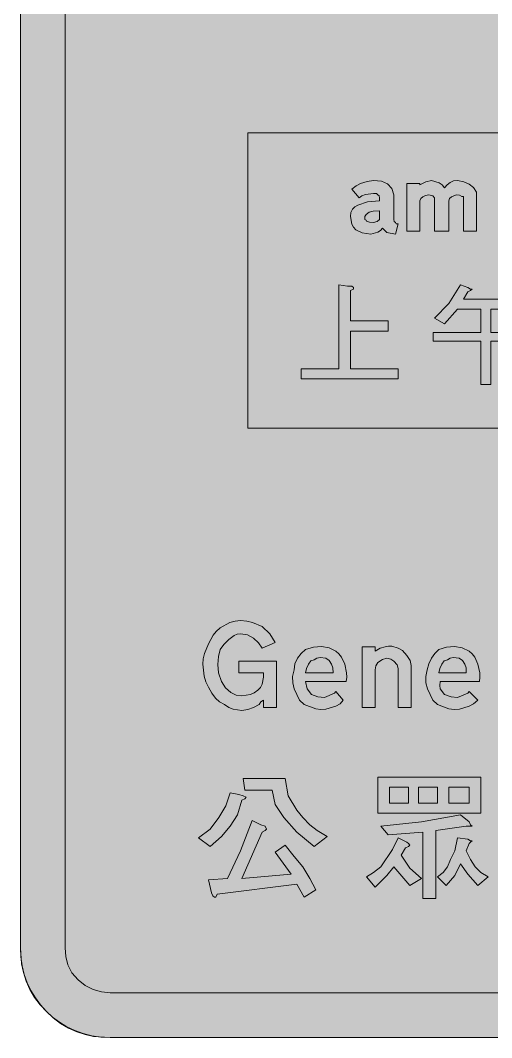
# Model space of a CAD drawing. Header units: metres. Extents: x 145 to 424, y 6 to 266.
# Drawn here: x 145.1 to 203.7, y 6.1 to 132.6 of the extents above; entities that cross this region are included whole.
import ezdxf

# ---------------------------------------------------------------- set-up
doc = ezdxf.new("R2010")
doc.units = ezdxf.units.M
for name, color, linetype, true_color in [('FILL_BLACK_000000', 7, 'Continuous', 0x000000), ('FILL_BLUE_0000FF', 7, 'Continuous', 0x0000ff), ('FILL_WHITE_FFFFFF', 7, 'Continuous', 0xffffff), ('STROKE_BLUE_0000FF', 7, 'Continuous', 0x0000ff)]:
    doc.layers.add(name, color=color, linetype=linetype, true_color=true_color)

msp = doc.modelspace()

# ---------------------------------------------------------------- hatches: boundary and pattern name
at = {"layer": 'FILL_BLACK_000000', "true_color": 0x000000}
h = msp.add_hatch(color=7, dxfattribs=at)
h.dxf.hatch_style = 1
h.paths.add_polyline_path([(189.7, 110.77), (189.54, 110.88), (189.34, 111.04), (189, 111.06), (187.97, 110.92), (187.53, 110.76), (187.2, 110.52), (186.3, 111.6), (186.84, 112.03), (187.38, 112.32), (188.19, 112.57), (189, 112.68), (189.98, 112.58), (190.73, 112.25), (191.25, 111.69), (191.52, 110.88), (191.52, 107.82), (191.54, 107.57), (191.7, 107.46), (191.81, 107.3), (192.06, 107.28), (191.7, 106.02), (190.62, 106.2), (190.08, 106.74), (189.86, 106.48), (189.5, 106.24), (188.64, 106.02), (187.56, 106.15), (186.77, 106.56), (186.49, 106.86), (186.29, 107.23), (186.12, 108.18), (186.18, 108.68), (186.37, 109.1), (186.65, 109.42), (187.02, 109.62), (188.24, 110.02), (189.72, 110.16), (189.72, 110.52), (189.7, 110.77)])
h.paths.add_polyline_path([(188.08, 107.73), (188.1, 107.64), (188.48, 107.48), (189, 107.46), (189.43, 107.57), (189.72, 107.82), (189.72, 108.9), (188.96, 108.88), (188.46, 108.72), (188.06, 108.45), (187.92, 108.18), (187.92, 107.82), (188.08, 107.73)], flags=16)
h = msp.add_hatch(color=7, dxfattribs=at)
h.dxf.hatch_style = 1
h.paths.add_polyline_path([(198.68, 110.66), (198.45, 110.42), (198.36, 110.16), (198.36, 106.38), (196.56, 106.38), (196.56, 110.52), (196.34, 110.77), (195.84, 110.88), (195.44, 110.82), (195.1, 110.66), (194.85, 110.42), (194.76, 110.16), (194.76, 106.38), (193.14, 106.38), (193.14, 112.32), (194.76, 112.32), (194.76, 112.14), (195.48, 112.5), (196.2, 112.68), (197.15, 112.37), (197.52, 112.12), (197.82, 111.78), (198.12, 112.15), (198.5, 112.43), (198.93, 112.62), (199.44, 112.68), (200.21, 112.51), (200.88, 112.23), (201.41, 111.82), (201.78, 111.24), (201.78, 111.06), (201.78, 110.88), (201.78, 110.7), (201.78, 106.38), (200.16, 106.38), (200.16, 110.34), (200.16, 110.7), (199.98, 110.7), (199.69, 110.86), (199.26, 110.88), (198.68, 110.66)])
h = msp.add_hatch(color=7, dxfattribs=at)
h.dxf.hatch_style = 1
h.paths.add_polyline_path([(186.3, 99.54), (186.48, 99.36), (186.48, 99.18), (186.12, 99), (186.12, 95.22), (190.8, 95.22), (190.8, 93.96), (186.12, 93.96), (186.12, 89.28), (192.06, 89.28), (192.06, 88.02), (180, 88.02), (180, 89.28), (184.68, 89.28), (184.68, 99.72), (185.76, 99.54), (186.3, 99.54)])
h = msp.add_hatch(color=7, dxfattribs=at)
h.dxf.hatch_style = 1
h.paths.add_polyline_path([(198.36, 97.38), (199.8, 99.72), (200.7, 99.36), (201.06, 99.18), (201.24, 99.18), (201.06, 99), (200.7, 98.82), (200.16, 97.92), (207.72, 97.92), (207.72, 96.66), (203.58, 96.66), (203.58, 93.78), (208.62, 93.78), (208.62, 92.7), (203.58, 92.7), (203.58, 87.3), (202.32, 87.3), (202.32, 92.7), (196.38, 92.7), (196.38, 93.78), (202.32, 93.78), (202.32, 96.66), (199.44, 96.66), (197.82, 94.86), (196.56, 95.58), (198.36, 97.38)])
at = {"layer": 'FILL_BLUE_0000FF', "true_color": 0x0000ff}
h = msp.add_hatch(color=7, dxfattribs=at)
h.dxf.hatch_style = 1
h.paths.add_polyline_path([(418.76, 16.21), (418.46, 15.17), (417.95, 14.19), (417.24, 13.32), (416.37, 12.61), (415.4, 12.11), (414.35, 11.8), (413.28, 11.7), (156.24, 11.7), (155.17, 11.8), (154.13, 12.11), (153.15, 12.61), (152.28, 13.32), (151.5, 14.19), (151, 15.17), (150.74, 16.21), (150.66, 17.28), (150.66, 254.34), (150.74, 255.41), (151, 256.46), (151.5, 257.43), (152.28, 258.3), (153.15, 259.08), (154.13, 259.58), (155.17, 259.84), (156.24, 259.92), (413.28, 259.92), (414.35, 259.84), (415.4, 259.58), (416.37, 259.08), (417.24, 258.3), (417.95, 257.43), (418.46, 256.46), (418.76, 255.41), (418.86, 254.34), (418.86, 17.28), (418.76, 16.21)])
at = {"layer": 'FILL_WHITE_FFFFFF', "true_color": 0xffffff}
h = msp.add_hatch(color=7, dxfattribs=at)
h.dxf.hatch_style = 1
h.paths.add_polyline_path([(156.24, 6.12), (154.17, 6.28), (153.15, 6.5), (152.1, 6.84), (151.05, 7.31), (150.08, 7.9), (149.16, 8.59), (148.32, 9.36), (147.55, 10.2), (146.86, 11.11), (146.27, 12.09), (145.8, 13.14), (145.46, 14.22), (145.24, 15.28), (145.08, 17.28), (145.08, 254.34), (145.24, 256.48), (145.46, 257.5), (145.8, 258.48), (146.27, 259.53), (146.86, 260.5), (147.55, 261.42), (148.32, 262.26), (149.16, 263.03), (150.08, 263.72), (151.05, 264.31), (152.1, 264.78), (154.17, 265.43), (155.19, 265.62), (156.24, 265.68), (413.28, 265.68), (414.26, 265.62), (415.28, 265.43), (417.42, 264.78), (418.47, 264.31), (419.45, 263.72), (420.36, 263.03), (421.2, 262.26), (421.97, 261.42), (422.66, 260.5), (423.25, 259.53), (423.72, 258.48), (424.06, 257.5), (424.28, 256.48), (424.44, 254.34), (424.44, 17.28), (424.39, 16.2), (424.24, 15.13), (423.98, 14.08), (423.63, 13.05), (423.17, 12.06), (422.62, 11.1), (421.96, 10.2), (421.2, 9.36), (420.37, 8.6), (419.48, 7.94), (418.55, 7.39), (417.58, 6.93), (416.56, 6.58), (415.5, 6.32), (414.41, 6.17), (413.28, 6.12), (156.24, 6.12)])
h = msp.add_hatch(color=7, dxfattribs=at)
h.dxf.hatch_style = 1
h.paths.add_polyline_path([(279.9, 118.62), (279.9, 81.9), (173.34, 81.9), (173.34, 118.62), (279.9, 118.62)])
h = msp.add_hatch(color=7, dxfattribs=at)
h.dxf.hatch_style = 1
h.paths.add_polyline_path([(174.67, 55.2), (174.06, 55.78), (173.32, 56.19), (172.44, 56.34), (172.04, 56.28), (171.65, 56.12), (171, 55.62), (170.39, 54.99), (169.92, 54.36), (169.7, 53.49), (169.61, 52.52), (169.72, 51.47), (170.1, 50.4), (170.6, 49.59), (171.23, 49.03), (171.92, 48.7), (172.62, 48.6), (173.68, 48.76), (174.16, 48.98), (174.6, 49.32), (174.94, 49.65), (175.16, 50.06), (175.32, 50.94), (175.32, 51.48), (172.26, 51.48), (172.26, 52.92), (176.94, 52.92), (176.94, 47.16), (175.32, 47.16), (175.32, 48.06), (174.96, 47.88), (174.78, 47.52), (174.06, 47.16), (173.34, 46.91), (172.62, 46.8), (171.54, 46.96), (171, 47.18), (170.46, 47.52), (169.85, 47.86), (169.34, 48.33), (168.89, 48.94), (168.48, 49.68), (168.14, 50.36), (167.92, 51.05), (167.76, 52.56), (167.82, 53.23), (167.99, 53.89), (168.48, 55.08), (169.07, 56.14), (169.44, 56.62), (169.92, 57.06), (171.11, 57.71), (171.77, 57.9), (172.44, 57.96), (173.22, 57.9), (173.93, 57.74), (175.14, 57.24), (176.09, 56.32), (176.76, 55.26), (175.14, 54.54), (174.67, 55.2)])
h = msp.add_hatch(color=7, dxfattribs=at)
h.dxf.hatch_style = 1
h.paths.add_polyline_path([(179.78, 48.08), (179.46, 48.78), (179.13, 49.49), (178.94, 50.24), (178.93, 51.03), (179.1, 51.84), (179.22, 52.61), (179.55, 53.3), (180.01, 53.89), (180.54, 54.36), (181.51, 54.66), (182.5, 54.74), (183.45, 54.59), (184.32, 54.18), (184.69, 53.85), (185, 53.44), (185.4, 52.56), (185.63, 51.48), (185.65, 50.94), (185.58, 50.4), (180.54, 50.4), (180.72, 49.5), (181.26, 48.78), (182.07, 48.47), (182.88, 48.42), (184.14, 48.96), (184.32, 49.14), (185.22, 48.06), (184.84, 47.63), (184.32, 47.34), (183.06, 46.96), (182.45, 46.91), (181.8, 46.98), (180.36, 47.52), (179.78, 48.08)])
h.paths.add_polyline_path([(183.94, 52.09), (183.78, 52.56), (183.49, 52.99), (183.06, 53.28), (182.34, 53.39), (181.95, 53.31), (181.62, 53.1), (181.19, 52.97), (180.9, 52.56), (180.65, 52.02), (180.54, 51.48), (183.96, 51.48), (183.94, 52.09)], flags=16)
h = msp.add_hatch(color=7, dxfattribs=at)
h.dxf.hatch_style = 1
h.paths.add_polyline_path([(190.08, 53.15), (189.54, 52.74), (189.29, 52.36), (189.18, 51.84), (189.18, 47.16), (187.56, 47.16), (187.56, 54.72), (189.18, 54.72), (189.18, 54.18), (189.81, 54.52), (190.44, 54.72), (190.85, 54.79), (191.25, 54.77), (192.06, 54.54), (192.6, 54.23), (193.14, 53.64), (193.55, 53.01), (193.68, 52.38), (193.68, 47.16), (192.06, 47.16), (192.06, 52.02), (191.93, 52.47), (191.52, 52.92), (191.14, 53.17), (190.62, 53.28), (190.08, 53.15)])
h = msp.add_hatch(color=7, dxfattribs=at)
h.dxf.hatch_style = 1
h.paths.add_polyline_path([(196.34, 48.08), (196.02, 48.78), (195.69, 49.49), (195.5, 50.24), (195.49, 51.03), (195.66, 51.84), (195.86, 52.61), (196.18, 53.3), (196.6, 53.89), (197.1, 54.36), (198.07, 54.66), (199.06, 54.74), (200.01, 54.59), (200.88, 54.18), (201.25, 53.85), (201.56, 53.44), (201.96, 52.56), (202.19, 51.48), (202.21, 50.94), (202.14, 50.4), (197.28, 50.4), (197.21, 49.88), (197.28, 49.5), (197.82, 48.78), (198.63, 48.47), (199.44, 48.42), (200.7, 48.96), (200.88, 49.14), (201.96, 48.06), (201.42, 47.63), (200.88, 47.34), (199.69, 46.96), (199.03, 46.91), (198.36, 46.98), (196.92, 47.52), (196.34, 48.08)])
h.paths.add_polyline_path([(200.5, 52.09), (200.34, 52.56), (200.05, 52.99), (199.62, 53.28), (198.9, 53.39), (198.51, 53.31), (198.18, 53.1), (197.75, 52.97), (197.46, 52.56), (197.21, 52.02), (197.1, 51.48), (200.52, 51.48), (200.5, 52.09)], flags=16)
h = msp.add_hatch(color=7, dxfattribs=at)
h.dxf.hatch_style = 1
h.paths.add_polyline_path([(178.02, 38.34), (178.38, 36.18), (179.46, 34.38), (180.18, 33.48), (181.08, 32.58), (181.98, 31.86), (183.24, 31.14), (181.62, 29.88), (179.46, 31.68), (177.84, 33.48), (176.76, 35.1), (176.4, 36.9), (172.98, 36.9), (172.8, 38.34), (178.02, 38.34)])
h = msp.add_hatch(color=7, dxfattribs=at)
h.dxf.hatch_style = 1
h.paths.add_polyline_path([(189.54, 38.52), (202.32, 38.52), (202.32, 34.02), (189.54, 34.02), (189.54, 38.52)])
h.paths.add_polyline_path([(190.98, 35.28), (193.32, 35.28), (193.32, 37.26), (190.98, 37.26), (190.98, 35.28)], flags=16)
h.paths.add_polyline_path([(194.58, 37.26), (194.58, 35.28), (196.92, 35.28), (196.92, 37.26), (194.58, 37.26)], flags=16)
h.paths.add_polyline_path([(200.88, 37.26), (198.36, 37.26), (198.36, 35.28), (200.88, 35.28), (200.88, 37.26)], flags=16)
h = msp.add_hatch(color=7, dxfattribs=at)
h.dxf.hatch_style = 1
h.paths.add_polyline_path([(172.8, 36.18), (173.16, 36), (172.98, 35.82), (172.62, 35.64), (172.08, 33.84), (171.18, 32.4), (170.1, 31.14), (168.66, 29.88), (167.22, 30.96), (168.66, 32.04), (169.74, 33.48), (170.64, 34.92), (171.18, 36.54), (172.26, 36.36), (172.8, 36.18)])
h = msp.add_hatch(color=7, dxfattribs=at)
h.dxf.hatch_style = 1
h.paths.add_polyline_path([(175.5, 32.4), (175.68, 32.04), (175.5, 31.86), (175.14, 31.68), (172.62, 25.92), (178.74, 26.46), (176.76, 29.16), (178.02, 30.06), (179.1, 28.62), (180.18, 27.36), (181.08, 25.92), (181.8, 24.48), (180.36, 23.58), (179.46, 25.2), (169.56, 23.94), (169.38, 23.58), (169.2, 23.58), (169.02, 23.76), (168.84, 24.12), (168.48, 25.74), (170.82, 25.92), (172.44, 29.34), (173.88, 33.12), (174.96, 32.58), (175.5, 32.4)])
h = msp.add_hatch(color=7, dxfattribs=at)
h.dxf.hatch_style = 1
h.paths.add_polyline_path([(194.94, 32.94), (199.8, 33.84), (200.88, 32.94), (201.06, 32.58), (201.24, 32.4), (200.52, 32.4), (196.74, 31.86), (196.74, 23.4), (195.12, 23.4), (195.12, 31.68), (190.8, 31.32), (189.9, 32.4), (194.94, 32.94)])
h = msp.add_hatch(color=7, dxfattribs=at)
h.dxf.hatch_style = 1
h.paths.add_polyline_path([(193.14, 30.42), (193.32, 30.24), (193.5, 30.06), (193.32, 29.88), (192.96, 29.7), (192.42, 28.8), (193.5, 27.18), (194.94, 25.92), (193.5, 25.02), (191.52, 27.36), (190.62, 26.28), (189.18, 24.84), (188.1, 26.1), (189, 26.64), (189.9, 27.36), (191.34, 29.52), (192.06, 30.96), (193.14, 30.42)])
h = msp.add_hatch(color=7, dxfattribs=at)
h.dxf.hatch_style = 1
h.paths.add_polyline_path([(200.7, 30.78), (201.06, 30.6), (201.24, 30.6), (201.06, 30.42), (200.88, 30.24), (200.52, 29.34), (201.06, 28.26), (201.6, 27.36), (202.32, 26.64), (203.22, 26.1), (201.96, 25.02), (200.7, 26.46), (199.8, 27.72), (199.08, 26.28), (198, 25.02), (196.92, 26.1), (197.64, 26.64), (198.18, 27.36), (198.54, 28.26), (199.08, 29.34), (199.44, 30.96), (200.7, 30.78)])

# ---------------------------------------------------------------- linework, layer by layer
at = {"layer": 'FILL_BLACK_000000', "lineweight": 0, "true_color": 0x000000}
for points in [[(189.7, 110.77), (189.54, 110.88), (189.34, 111.04), (189, 111.06), (187.97, 110.92), (187.53, 110.76), (187.2, 110.52), (186.3, 111.6), (186.84, 112.03), (187.38, 112.32), (188.19, 112.57), (189, 112.68), (189.98, 112.58), (190.73, 112.25), (191.25, 111.69), (191.52, 110.88), (191.52, 107.82), (191.54, 107.57), (191.7, 107.46), (191.81, 107.3), (192.06, 107.28), (191.7, 106.02), (190.62, 106.2), (190.08, 106.74), (189.86, 106.48), (189.5, 106.24), (188.64, 106.02), (187.56, 106.15), (186.77, 106.56), (186.49, 106.86), (186.29, 107.23), (186.12, 108.18), (186.18, 108.68), (186.37, 109.1), (186.65, 109.42), (187.02, 109.62), (188.24, 110.02), (189.72, 110.16), (189.72, 110.52)], [(198.68, 110.66), (198.45, 110.42), (198.36, 110.16), (198.36, 106.38), (196.56, 106.38), (196.56, 110.52), (196.34, 110.77), (195.84, 110.88), (195.44, 110.82), (195.1, 110.66), (194.85, 110.42), (194.76, 110.16), (194.76, 106.38), (193.14, 106.38), (193.14, 112.32), (194.76, 112.32), (194.76, 112.14), (195.48, 112.5), (196.2, 112.68), (197.15, 112.37), (197.52, 112.12), (197.82, 111.78), (198.12, 112.15), (198.5, 112.43), (198.93, 112.62), (199.44, 112.68), (200.21, 112.51), (200.88, 112.23), (201.41, 111.82), (201.78, 111.24), (201.78, 111.06), (201.78, 110.88), (201.78, 110.7), (201.78, 106.38), (200.16, 106.38), (200.16, 110.34), (200.16, 110.7), (199.98, 110.7), (199.69, 110.86), (199.26, 110.88)], [(188.08, 107.73), (188.1, 107.64), (188.48, 107.48), (189, 107.46), (189.43, 107.57), (189.72, 107.82), (189.72, 108.9), (188.96, 108.88), (188.46, 108.72), (188.06, 108.45), (187.92, 108.18), (187.92, 107.82)], [(186.3, 99.54), (186.48, 99.36), (186.48, 99.18), (186.12, 99), (186.12, 95.22), (190.8, 95.22), (190.8, 93.96), (186.12, 93.96), (186.12, 89.28), (192.06, 89.28), (192.06, 88.02), (180, 88.02), (180, 89.28), (184.68, 89.28), (184.68, 99.72), (185.76, 99.54)]]:
    msp.add_lwpolyline(points, close=True, dxfattribs=at)
for points in [[(208.62, 92.7), (203.58, 92.7), (203.58, 87.3), (202.32, 87.3), (202.32, 92.7), (196.38, 92.7), (196.38, 93.78), (202.32, 93.78), (202.32, 96.66), (199.44, 96.66), (197.82, 94.86), (196.56, 95.58), (198.36, 97.38), (199.8, 99.72), (200.7, 99.36), (201.06, 99.18), (201.24, 99.18), (201.06, 99), (200.7, 98.82), (200.16, 97.92), (207.72, 97.92)], [(207.72, 96.66), (203.58, 96.66), (203.58, 93.78), (208.62, 93.78)]]:
    msp.add_lwpolyline(points, dxfattribs=at)
at = {"layer": 'FILL_BLUE_0000FF', "lineweight": 0, "true_color": 0x0000ff}
msp.add_lwpolyline([(413.28, 11.7), (156.24, 11.7), (155.17, 11.8), (154.13, 12.11), (153.15, 12.61), (152.28, 13.32), (151.5, 14.19), (151, 15.17), (150.74, 16.21), (150.66, 17.28), (150.66, 254.34), (150.74, 255.41), (151, 256.46), (151.5, 257.43), (152.28, 258.3), (153.15, 259.08), (154.13, 259.58), (155.17, 259.84), (156.24, 259.92), (413.28, 259.92)], dxfattribs=at)
at = {"layer": 'FILL_WHITE_FFFFFF', "lineweight": 0, "true_color": 0xffffff}
msp.add_lwpolyline([(413.28, 6.12), (156.24, 6.12), (154.17, 6.28), (153.15, 6.5), (152.1, 6.84), (151.05, 7.31), (150.08, 7.9), (149.16, 8.59), (148.32, 9.36), (147.55, 10.2), (146.86, 11.11), (146.27, 12.09), (145.8, 13.14), (145.46, 14.22), (145.24, 15.28), (145.08, 17.28), (145.08, 254.34)], dxfattribs=at)
at = {"layer": 'FILL_WHITE_FFFFFF', "lineweight": 0, "true_color": 0x0000ff}
msp.add_lwpolyline([(279.9, 118.62), (279.9, 81.9), (173.34, 81.9), (173.34, 118.62)], close=True, dxfattribs=at)
at = {"layer": 'FILL_WHITE_FFFFFF', "lineweight": 0, "true_color": 0xffffff}
for points in [[(174.67, 55.2), (174.06, 55.78), (173.32, 56.19), (172.44, 56.34), (172.04, 56.28), (171.65, 56.12), (171, 55.62), (170.39, 54.99), (169.92, 54.36), (169.7, 53.49), (169.61, 52.52), (169.72, 51.47), (170.1, 50.4), (170.6, 49.59), (171.23, 49.03), (171.92, 48.7), (172.62, 48.6), (173.68, 48.76), (174.16, 48.98), (174.6, 49.32), (174.94, 49.65), (175.16, 50.06), (175.32, 50.94), (175.32, 51.48), (172.26, 51.48), (172.26, 52.92), (176.94, 52.92), (176.94, 47.16), (175.32, 47.16), (175.32, 48.06), (174.96, 47.88), (174.78, 47.52), (174.06, 47.16), (173.34, 46.91), (172.62, 46.8), (171.54, 46.96), (171, 47.18), (170.46, 47.52), (169.85, 47.86), (169.34, 48.33), (168.89, 48.94), (168.48, 49.68), (168.14, 50.36), (167.92, 51.05), (167.76, 52.56), (167.82, 53.23), (167.99, 53.89), (168.48, 55.08), (169.07, 56.14), (169.44, 56.62), (169.92, 57.06), (171.11, 57.71), (171.77, 57.9), (172.44, 57.96), (173.22, 57.9), (173.93, 57.74), (175.14, 57.24), (176.09, 56.32), (176.76, 55.26), (175.14, 54.54)], [(179.78, 48.08), (179.46, 48.78), (179.13, 49.49), (178.94, 50.24), (178.93, 51.03), (179.1, 51.84), (179.22, 52.61), (179.55, 53.3), (180.01, 53.89), (180.54, 54.36), (181.51, 54.66), (182.5, 54.74), (183.45, 54.59), (184.32, 54.18), (184.69, 53.85), (185, 53.44), (185.4, 52.56), (185.63, 51.48), (185.65, 50.94), (185.58, 50.4), (180.54, 50.4), (180.72, 49.5), (181.26, 48.78), (182.07, 48.47), (182.88, 48.42), (184.14, 48.96), (184.32, 49.14), (185.22, 48.06), (184.84, 47.63), (184.32, 47.34), (183.06, 46.96), (182.45, 46.91), (181.8, 46.98), (180.36, 47.52)], [(190.08, 53.15), (189.54, 52.74), (189.29, 52.36), (189.18, 51.84), (189.18, 47.16), (187.56, 47.16), (187.56, 54.72), (189.18, 54.72), (189.18, 54.18), (189.81, 54.52), (190.44, 54.72), (190.85, 54.79), (191.25, 54.77), (192.06, 54.54), (192.6, 54.23), (193.14, 53.64), (193.55, 53.01), (193.68, 52.38), (193.68, 47.16), (192.06, 47.16), (192.06, 52.02), (191.93, 52.47), (191.52, 52.92), (191.14, 53.17), (190.62, 53.28)], [(196.34, 48.08), (196.02, 48.78), (195.69, 49.49), (195.5, 50.24), (195.49, 51.03), (195.66, 51.84), (195.86, 52.61), (196.18, 53.3), (196.6, 53.89), (197.1, 54.36), (198.07, 54.66), (199.06, 54.74), (200.01, 54.59), (200.88, 54.18), (201.25, 53.85), (201.56, 53.44), (201.96, 52.56), (202.19, 51.48), (202.21, 50.94), (202.14, 50.4), (197.28, 50.4), (197.21, 49.88), (197.28, 49.5), (197.82, 48.78), (198.63, 48.47), (199.44, 48.42), (200.7, 48.96), (200.88, 49.14), (201.96, 48.06), (201.42, 47.63), (200.88, 47.34), (199.69, 46.96), (199.03, 46.91), (198.36, 46.98), (196.92, 47.52)], [(183.94, 52.09), (183.78, 52.56), (183.49, 52.99), (183.06, 53.28), (182.34, 53.39), (181.95, 53.31), (181.62, 53.1), (181.19, 52.97), (180.9, 52.56), (180.65, 52.02), (180.54, 51.48), (183.96, 51.48)], [(200.5, 52.09), (200.34, 52.56), (200.05, 52.99), (199.62, 53.28), (198.9, 53.39), (198.51, 53.31), (198.18, 53.1), (197.75, 52.97), (197.46, 52.56), (197.21, 52.02), (197.1, 51.48), (200.52, 51.48)], [(178.02, 38.34), (178.38, 36.18), (179.46, 34.38), (180.18, 33.48), (181.08, 32.58), (181.98, 31.86), (183.24, 31.14), (181.62, 29.88), (179.46, 31.68), (177.84, 33.48), (176.76, 35.1), (176.4, 36.9), (172.98, 36.9), (172.8, 38.34)], [(189.54, 38.52), (202.32, 38.52), (202.32, 34.02), (189.54, 34.02)], [(190.98, 35.28), (193.32, 35.28), (193.32, 37.26), (190.98, 37.26)], [(194.58, 37.26), (194.58, 35.28), (196.92, 35.28), (196.92, 37.26)], [(200.88, 37.26), (198.36, 37.26), (198.36, 35.28), (200.88, 35.28)], [(172.8, 36.18), (173.16, 36), (172.98, 35.82), (172.62, 35.64), (172.08, 33.84), (171.18, 32.4), (170.1, 31.14), (168.66, 29.88), (167.22, 30.96), (168.66, 32.04), (169.74, 33.48), (170.64, 34.92), (171.18, 36.54), (172.26, 36.36)], [(175.5, 32.4), (175.68, 32.04), (175.5, 31.86), (175.14, 31.68), (172.62, 25.92), (178.74, 26.46), (176.76, 29.16), (178.02, 30.06), (179.1, 28.62), (180.18, 27.36), (181.08, 25.92), (181.8, 24.48), (180.36, 23.58), (179.46, 25.2), (169.56, 23.94), (169.38, 23.58), (169.2, 23.58), (169.02, 23.76), (168.84, 24.12), (168.48, 25.74), (170.82, 25.92), (172.44, 29.34), (173.88, 33.12), (174.96, 32.58)], [(194.94, 32.94), (199.8, 33.84), (200.88, 32.94), (201.06, 32.58), (201.24, 32.4), (200.52, 32.4), (196.74, 31.86), (196.74, 23.4), (195.12, 23.4), (195.12, 31.68), (190.8, 31.32), (189.9, 32.4)], [(193.14, 30.42), (193.32, 30.24), (193.5, 30.06), (193.32, 29.88), (192.96, 29.7), (192.42, 28.8), (193.5, 27.18), (194.94, 25.92), (193.5, 25.02), (191.52, 27.36), (190.62, 26.28), (189.18, 24.84), (188.1, 26.1), (189, 26.64), (189.9, 27.36), (191.34, 29.52), (192.06, 30.96)], [(200.7, 30.78), (201.06, 30.6), (201.24, 30.6), (201.06, 30.42), (200.88, 30.24), (200.52, 29.34), (201.06, 28.26), (201.6, 27.36), (202.32, 26.64), (203.22, 26.1), (201.96, 25.02), (200.7, 26.46), (199.8, 27.72), (199.08, 26.28), (198, 25.02), (196.92, 26.1), (197.64, 26.64), (198.18, 27.36), (198.54, 28.26), (199.08, 29.34), (199.44, 30.96)]]:
    msp.add_lwpolyline(points, close=True, dxfattribs=at)
at = {"layer": 'STROKE_BLUE_0000FF', "lineweight": 0, "true_color": 0x0000ff}
for points in [[(145.08, 254.34), (145.08, 17.28)], [(145.08, 17.28), (145.14, 16.15), (145.3, 15.04), (145.57, 13.98), (145.94, 12.95), (146.4, 11.98), (146.95, 11.06), (147.58, 10.2), (148.3, 9.41), (149.08, 8.68), (149.94, 8.04), (150.86, 7.48), (151.84, 7), (152.87, 6.63), (153.95, 6.35), (155.08, 6.18), (156.24, 6.12)], [(156.24, 6.12), (413.28, 6.12)]]:
    msp.add_lwpolyline(points, dxfattribs=at)

doc.saveas('drawing.dxf')
